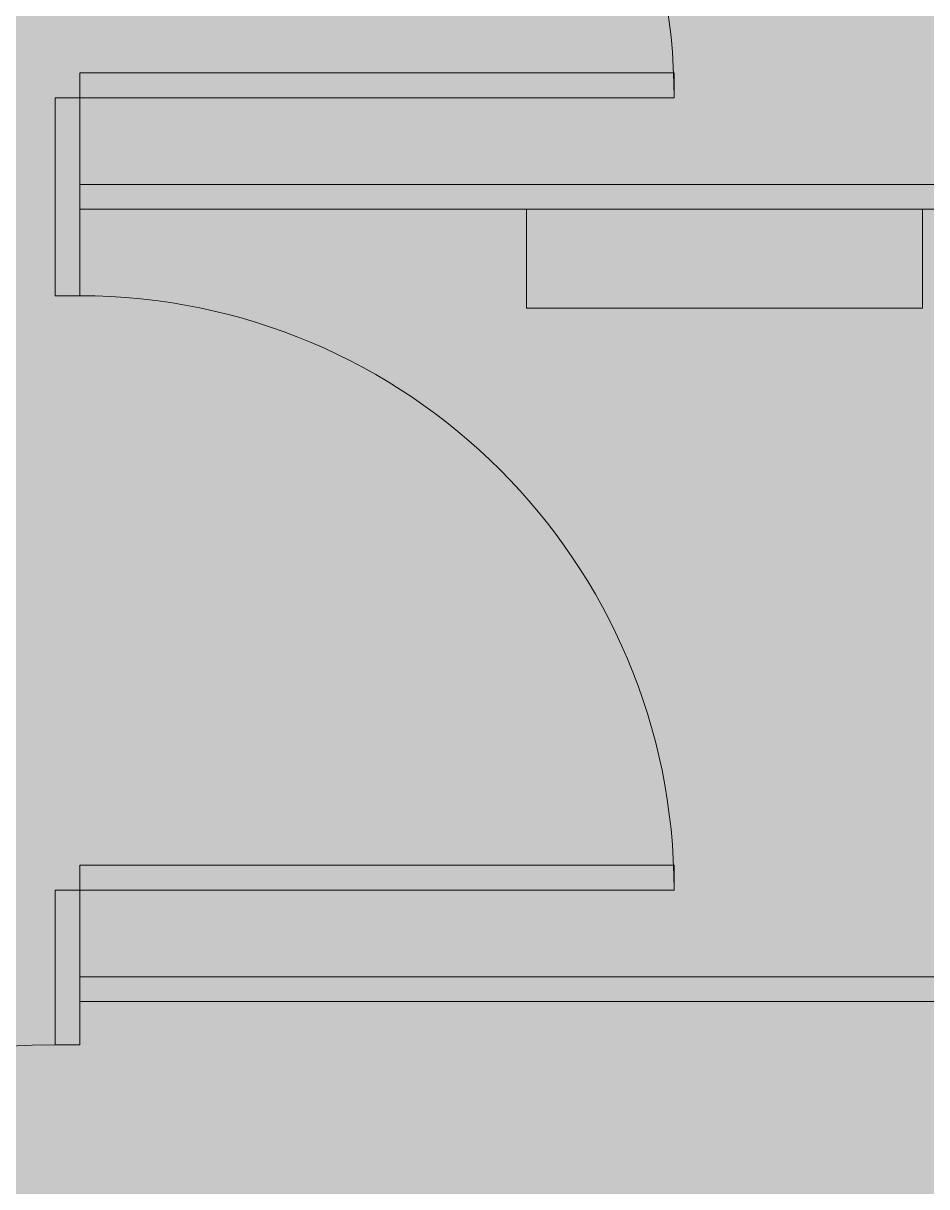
# Model space of a CAD drawing. Header units: inches. Extents: x 1 to 4591, y -953 to 1388.
# Drawn here: x 3306.79 to 3343.28, y -43.08 to 3.91 of the extents above; entities that cross this region are included whole.
import ezdxf

# ---------------------------------------------------------------- set-up
doc = ezdxf.new("R2010")
doc.units = ezdxf.units.IN
doc.header["$MEASUREMENT"] = 0
for name, color, linetype, lineweight in [('4th Floor Revit Background_dwg', 8, 'Continuous', 9), ('A-DETL-GENF', 92, 'Continuous', 9), ('A-FLOR-TOIL-ACCS', 7, 'Continuous', 9), ('A-FLOR-TPTN', 7, 'Continuous', 9)]:
    doc.layers.add(name, color=color, linetype=linetype, lineweight=lineweight)

# ---------------------------------------------------------------- blocks, each defined once
blk = doc.blocks.new('4th Floor Revit Background_dwg-1506688-4th Floor New Construction - Tel_Data_Elec Plan')
at = {"layer": 'A-FLOR-TOIL-ACCS', "flags": 128}
blk.add_lwpolyline([(1779.642, 837.393), (1795.642, 837.393), (1795.642, 833.395), (1779.642, 833.395)], close=True, dxfattribs=at)
at = {"layer": 'A-FLOR-TPTN'}
for p, q in [((1761.604, 838.393), (1821.604, 838.393)), ((1761.604, 837.393), (1821.604, 837.393)), ((1761.604, 806.393), (1821.604, 806.393)), ((1761.604, 805.393), (1821.604, 805.393))]:
    blk.add_line(p, q, dxfattribs=at)
at = {"layer": 'A-FLOR-TPTN', "flags": 128}
for points in [[(1785.604, 841.893), (1761.604, 841.893), (1761.604, 842.893), (1785.604, 842.893)], [(1760.604, 841.893), (1760.604, 833.893), (1761.604, 833.893), (1761.604, 841.893)], [(1785.604, 809.893), (1761.604, 809.893), (1761.604, 810.893), (1785.604, 810.893)], [(1760.604, 809.893), (1760.604, 803.643), (1761.604, 803.643), (1761.604, 809.893)]]:
    blk.add_lwpolyline(points, close=True, dxfattribs=at)
at = {"layer": 'A-FLOR-TPTN'}
for centre, radius, start, end in [((1761.604, 841.893), 24, 0, 90), ((1761.604, 809.893), 24, 0, 90), ((1760.604, 767.643), 36, 90, 180)]:
    blk.add_arc(centre, radius, start, end, dxfattribs=at)

msp = doc.modelspace()

# ---------------------------------------------------------------- hatches: boundary and pattern name
at = {"layer": 'A-DETL-GENF'}
h = msp.add_hatch(color=9, dxfattribs=at)
h.paths.add_polyline_path([(3097.304, -162.72), (3245.204, -162.72), (3245.204, -147.944), (3456.829, -147.944), (3456.829, -162.72), (3571.34, -162.72), (3571.34, 64.405), (3097.304, 64.405), (3097.304, 24.53), (3106.79, 24.53), (3106.79, -19.47), (3097.304, -19.47), (3097.304, -77.47), (3106.79, -77.47), (3106.79, -121.47), (3097.304, -121.47), (3097.304, -158.22)], flags=0)
h.paths.add_polyline_path([(4231.235, -162.72), (4231.235, 68.308), (3945.235, 68.308), (3945.235, -162.72), (4221.965, -162.72)], flags=0)
h.paths.add_polyline_path([(2867.813, -160.845), (2965.29, -160.845), (2965.29, -120.86), (2955.79, -120.86), (2955.79, -76.86), (2965.79, -76.86), (2965.79, -18.86), (2955.79, -18.86), (2955.79, 25.14), (2965.29, 25.14), (2965.29, 62.362), (2881.542, 62.362), (2799.662, 144.242), (2742.193, 144.242), (2742.193, 18.14), (2705.207, 18.14), (2705.207, -160.845), (2863.813, -160.845)], flags=0)
h.paths.add_polyline_path([(2221.813, 330.778), (2221.813, 334.778), (2380.799, 334.778), (2494.978, 448.957), (2385.157, 558.753), (2314.519, 558.753), (2314.519, 773.499), (2198.584, 773.499), (2198.584, 330.778)], flags=0)

# ---------------------------------------------------------------- block references
at = {"layer": '4th Floor Revit Background_dwg', "color": 7}
msp.add_blockref('4th Floor Revit Background_dwg-1506688-4th Floor New Construction - Tel_Data_Elec Plan', (1547.475, -840.988), dxfattribs=at)

doc.saveas('drawing.dxf')
